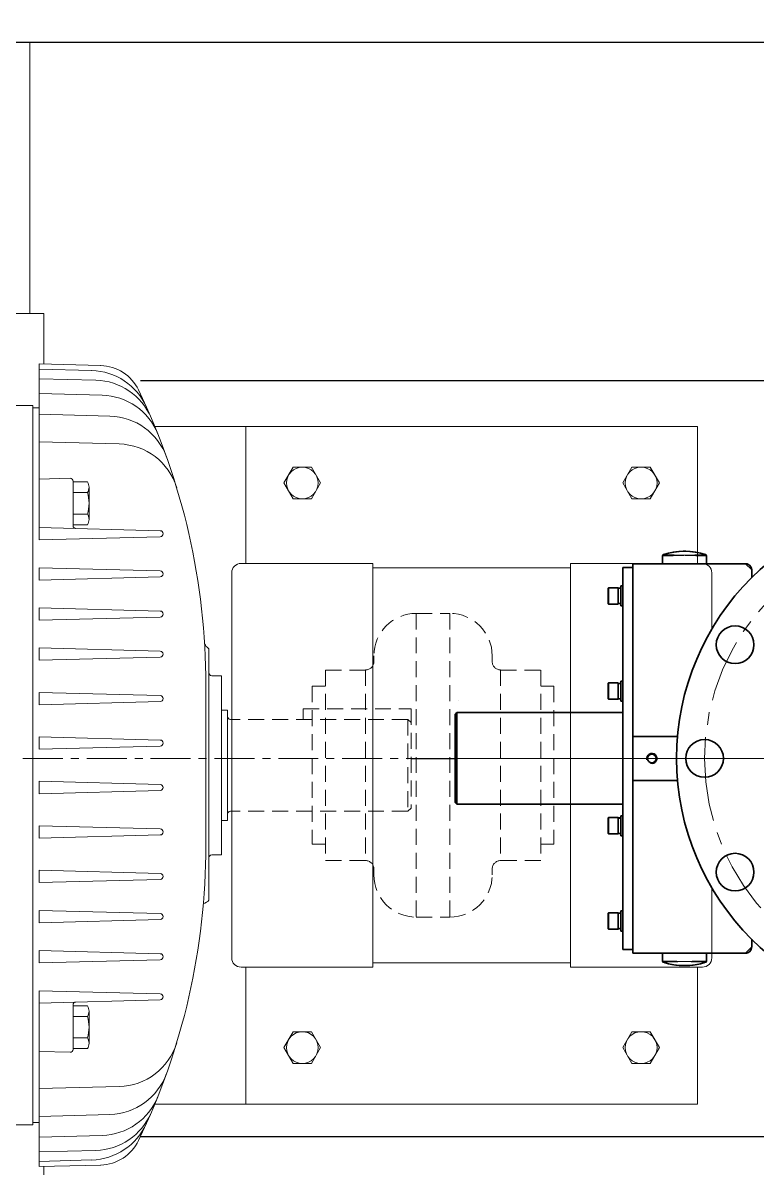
# Model space of a CAD drawing. Header units: inches. Extents: x -403 to 7, y 1 to 290.
# Drawn here: x -306.65 to -283.65, y 193.7 to 229.58 of the extents above; entities that cross this region are included whole.
import ezdxf

# ---------------------------------------------------------------- set-up
doc = ezdxf.new("R2010")
doc.units = ezdxf.units.IN
doc.header["$MEASUREMENT"] = 0
for name, pattern in [('CENTER', [2, 1.25, -0.25, 0.25, -0.25]), ('HIDDEN', [0.375, 0.25, -0.125]), ('点画线', [16, 10, -2, 2, -2])]:
    doc.linetypes.add(name, pattern=pattern)
doc.layers.add('HID-HIDE', color=6, linetype='HIDDEN')
doc.layers.add('OBJ', color=7, linetype='Continuous')
doc.layers.add('中心线层', color=1, linetype='点画线', lineweight=18)
doc.layers.add('粗实线层', color=7, linetype='Continuous', lineweight=35)
doc.styles.get("Standard").update_dxf_attribs({"font": 'arial.ttf'})
doc.dimstyles.new('STANDARD 2 PLCS', dxfattribs={"dimtxt": 0.125, "dimasz": 0.18, "dimexe": 0.18, "dimexo": 0.0625, "dimgap": 0.09, "dimtad": 0, "dimtih": 1, "dimtoh": 1, "dimzin": 4, "dimdsep": 46, "dimtxsty": 'Standard', "dimcen": 0.09, "dimaunit": 1, "dimadec": 0, "dimazin": 1, "dimtfac": 1, "dimtofl": 0, "dimtmove": 1, "dimatfit": 3, "dimfxl": 1, "dimtolj": 1, "dimtzin": 4, "dimarcsym": 0})

# ---------------------------------------------------------------- blocks, each defined once
blk = doc.blocks.new('CF25进气-1#-2_1')
at = {"layer": '中心线层'}
blk.add_line((38, 0), (-36.75, 0), dxfattribs=at)
blk.add_circle((0, 0), 36.2, dxfattribs=at)
at = {"layer": '粗实线层'}
for p, q in [((29.7, 31), (47.6, 31)), ((35.9, 31), (35.9, 32.26)), ((35.9, 32.26), (35.9, 31)), ((42.9, 31), (42.9, 32.26)), ((42.9, 32.26), (42.9, 31)), ((47.6, 31), (47.6, -31)), ((28.7, 28.78), (28.7, 30)), ((49.2, 30.4), (47.6, 30.4)), ((49.2, 30.4), (49.2, -30.4)), ((49.52, 27.47), (49.2, 27.47)), ((49.52, 27.47), (49.52, 24.27)), ((49.94, 27.1), (49.52, 27.1)), ((49.94, 27.17), (49.94, 24.57)), ((49.94, 27.17), (51.48, 27.17)), ((51.48, 27.17), (51.48, 24.57)), ((51.48, 27.17), (51.54, 27.11)), ((51.54, 27.11), (51.54, 24.63)), ((49.52, 24.27), (49.2, 24.27)), ((49.94, 24.57), (51.48, 24.57)), ((51.48, 24.57), (51.54, 24.63)), ((49.52, 12.32), (49.2, 12.32)), ((49.52, 12.32), (49.52, 9.12)), ((49.94, 11.95), (49.52, 11.95)), ((49.94, 12.02), (49.94, 9.42)), ((49.94, 12.02), (51.48, 12.02)), ((51.48, 12.02), (51.48, 9.42)), ((51.48, 12.02), (51.54, 11.96)), ((51.54, 11.96), (51.54, 9.48)), ((49.52, 9.12), (49.2, 9.12)), ((49.94, 9.42), (51.48, 9.42)), ((51.48, 9.42), (51.54, 9.48)), ((49.2, 7.3), (75.6, 7.3)), ((75.6, 7.3), (49.2, 7.3)), ((75.6, -7.3), (75.6, 7.3)), ((75.9, 7), (75.6, 7.3)), ((75.9, -7), (75.9, 7)), ((40.5, 3.5), (47.6, 3.5)), ((47.6, -3.5), (40.5, -3.5)), ((75.9, -7), (75.6, -7.3)), ((49.2, -7.3), (75.6, -7.3)), ((75.6, -7.3), (49.2, -7.3)), ((49.52, -9.11), (49.2, -9.11)), ((49.52, -9.11), (49.52, -12.31)), ((49.94, -9.48), (49.52, -9.48)), ((49.94, -9.41), (49.94, -12.01)), ((49.94, -9.41), (51.48, -9.41)), ((51.48, -9.41), (51.48, -12.01)), ((51.48, -9.41), (51.54, -9.47)), ((51.54, -9.47), (51.54, -11.95)), ((49.52, -12.31), (49.2, -12.31)), ((49.94, -12.01), (51.48, -12.01)), ((51.48, -12.01), (51.54, -11.95)), ((49.52, -24.27), (49.2, -24.27)), ((49.52, -24.27), (49.52, -27.47)), ((49.94, -24.64), (49.52, -24.64)), ((49.94, -24.57), (49.94, -27.17)), ((49.94, -24.57), (51.48, -24.57)), ((51.48, -24.57), (51.48, -27.17)), ((51.48, -24.57), (51.54, -24.63)), ((51.54, -24.63), (51.54, -27.11)), ((49.94, -27.17), (51.48, -27.17)), ((51.48, -27.17), (51.54, -27.11)), ((28.7, -30), (28.7, -28.78)), ((49.52, -27.47), (49.2, -27.47)), ((49.2, -30.4), (47.6, -30.4)), ((29.7, -31), (47.6, -31)), ((35.9, -32.25), (35.9, -31)), ((35.9, -31), (35.9, -32.25)), ((42.9, -32.25), (42.9, -31)), ((42.9, -31), (42.9, -32.25))]:
    blk.add_line(p, q, dxfattribs=at)
for centre, radius in [((0, 0), 40.65), ((31.35, 18.1), 3), ((36.2, 0), 3), ((44.6, 0), 0.68), ((31.35, -18.1), 3)]:
    blk.add_circle(centre, radius, dxfattribs=at)
for centre, radius, start, end in [((39.4, 21.97), 11, 72.2084, 107.7916), ((29.7, 30), 1, 90, 180), ((36.1, 32.26), 0.2, 107.7916, 180), ((42.7, 32.26), 0.2, 0, 72.2084), ((44.6, 0), 0.8, 345, 285), ((29.7, -30), 1, 180, 270), ((36.1, -32.25), 0.2, 180, 252.2084), ((39.4, -21.97), 11, 252.2084, 287.7916), ((42.7, -32.25), 0.2, 287.7916, 0)]:
    blk.add_arc(centre, radius, start, end, dxfattribs=at)
for centre, start_param, end_param in [((49.94, 25.87), 1.399224, 1.570796), ((49.52, 25.87), 1.570796, 1.656273), ((49.94, 10.72), 1.399224, 1.570796), ((49.52, 10.72), 1.570796, 1.656273), ((49.94, -10.71), 1.399224, 1.570796), ((49.52, -10.71), 1.570796, 1.656273), ((49.94, -25.87), 1.399224, 1.570796), ((49.52, -25.87), 1.570796, 1.656273)]:
    blk.add_ellipse(centre, major_axis=(-2.46, 0), ratio=0.5, start_param=start_param, end_param=end_param, dxfattribs=at)
blk = doc.blocks.new('3 STAGE TOP VIEW')
for p, q in [((517.142, -226.755), (517.098, -226.766)), ((517.185, -226.744), (517.142, -226.755)), ((517.229, -226.734), (517.185, -226.744)), ((517.273, -226.726), (517.229, -226.734)), ((517.317, -226.718), (517.273, -226.726)), ((517.361, -226.711), (517.317, -226.718)), ((517.406, -226.705), (517.361, -226.711)), ((517.45, -226.7), (517.406, -226.705)), ((517.495, -226.696), (517.45, -226.7)), ((517.54, -226.692), (517.495, -226.696)), ((517.584, -226.69), (517.54, -226.692)), ((517.629, -226.689), (517.584, -226.69)), ((517.674, -226.688), (517.629, -226.689)), ((517.719, -226.689), (517.674, -226.688)), ((517.764, -226.69), (517.719, -226.689)), ((517.808, -226.692), (517.764, -226.69)), ((517.853, -226.696), (517.808, -226.692)), ((517.898, -226.7), (517.853, -226.696)), ((517.942, -226.705), (517.898, -226.7)), ((517.987, -226.711), (517.942, -226.705)), ((518.031, -226.718), (517.987, -226.711)), ((518.075, -226.726), (518.031, -226.718)), ((518.119, -226.734), (518.075, -226.726)), ((518.163, -226.744), (518.119, -226.734)), ((518.206, -226.755), (518.163, -226.744)), ((518.25, -226.766), (518.206, -226.755)), ((516.06, -227.194), (516.06, -227.076)), ((516.06, -227.076), (516.06, -227.076)), ((516.06, -227.076), (516.985, -227.076)), ((516.985, -226.829), (517.012, -226.792)), ((516.985, -226.829), (518.335, -226.792)), ((516.986, -226.823), (516.985, -226.824)), ((516.985, -226.824), (516.985, -226.826)), ((516.985, -226.826), (516.985, -226.828)), ((516.985, -226.828), (516.985, -226.829)), ((516.985, -227.076), (516.985, -226.829)), ((516.985, -227.076), (516.985, -227.076)), ((516.987, -226.818), (516.986, -226.819)), ((516.986, -226.819), (516.986, -226.821)), ((516.986, -226.821), (516.986, -226.823)), ((516.988, -226.815), (516.987, -226.816)), ((516.987, -226.816), (516.987, -226.818)), ((516.989, -226.812), (516.988, -226.813)), ((516.988, -226.813), (516.988, -226.815)), ((516.99, -226.81), (516.989, -226.812)), ((516.991, -226.809), (516.99, -226.81)), ((516.992, -226.807), (516.991, -226.809)), ((516.993, -226.806), (516.992, -226.807)), ((516.994, -226.805), (516.993, -226.806)), ((516.995, -226.803), (516.994, -226.805)), ((516.996, -226.802), (516.995, -226.803)), ((516.997, -226.801), (516.996, -226.802)), ((516.998, -226.8), (516.997, -226.801)), ((516.999, -226.799), (516.998, -226.8)), ((517.001, -226.798), (516.999, -226.799)), ((517.002, -226.797), (517.001, -226.798)), ((517.003, -226.796), (517.002, -226.797)), ((517.005, -226.795), (517.003, -226.796)), ((517.006, -226.794), (517.005, -226.795)), ((517.008, -226.793), (517.006, -226.794)), ((517.009, -226.793), (517.008, -226.793)), ((517.011, -226.792), (517.009, -226.793)), ((517.012, -226.792), (517.011, -226.792)), ((517.055, -226.778), (517.012, -226.792)), ((517.012, -226.792), (518.363, -226.829)), ((517.098, -226.766), (517.055, -226.778)), ((518.293, -226.778), (518.25, -226.766)), ((518.335, -226.792), (518.293, -226.778)), ((518.337, -226.792), (518.335, -226.792)), ((518.335, -226.792), (518.363, -226.829)), ((518.339, -226.793), (518.337, -226.792)), ((518.34, -226.793), (518.339, -226.793)), ((518.342, -226.794), (518.34, -226.793)), ((518.343, -226.795), (518.342, -226.794)), ((518.344, -226.796), (518.343, -226.795)), ((518.346, -226.797), (518.344, -226.796)), ((518.347, -226.798), (518.346, -226.797)), ((518.348, -226.799), (518.347, -226.798)), ((518.35, -226.8), (518.348, -226.799)), ((518.351, -226.801), (518.35, -226.8)), ((518.352, -226.802), (518.351, -226.801)), ((518.353, -226.803), (518.352, -226.802)), ((518.354, -226.805), (518.353, -226.803)), ((518.355, -226.806), (518.354, -226.805)), ((518.356, -226.807), (518.355, -226.806)), ((518.357, -226.809), (518.356, -226.807)), ((518.358, -226.81), (518.357, -226.809)), ((518.359, -226.812), (518.358, -226.81)), ((518.359, -226.813), (518.359, -226.812)), ((518.36, -226.815), (518.359, -226.813)), ((518.361, -226.816), (518.36, -226.815)), ((518.361, -226.818), (518.361, -226.816)), ((518.362, -226.819), (518.361, -226.818)), ((518.362, -226.821), (518.362, -226.819)), ((518.362, -226.823), (518.362, -226.821)), ((518.363, -226.824), (518.362, -226.823)), ((518.363, -226.826), (518.363, -226.824)), ((518.363, -226.828), (518.363, -226.826)), ((518.363, -226.829), (518.363, -226.828)), ((518.363, -226.829), (518.363, -227.076)), ((518.363, -227.076), (518.363, -227.076)), ((518.363, -227.076), (519.583, -227.076)), ((519.583, -227.076), (519.78, -227.273)), ((519.593, -227.076), (519.583, -227.076)), ((519.583, -227.076), (519.78, -227.273)), ((519.604, -227.077), (519.593, -227.076)), ((519.614, -227.079), (519.604, -227.077)), ((519.624, -227.081), (519.614, -227.079)), ((519.634, -227.083), (519.624, -227.081)), ((519.644, -227.086), (519.634, -227.083)), ((519.654, -227.089), (519.644, -227.086)), ((519.663, -227.093), (519.654, -227.089)), ((519.673, -227.098), (519.663, -227.093)), ((519.682, -227.103), (519.673, -227.098)), ((519.69, -227.108), (519.682, -227.103)), ((519.699, -227.114), (519.69, -227.108)), ((519.707, -227.12), (519.699, -227.114)), ((515.745, -227.771), (515.745, -227.194)), ((515.745, -227.194), (515.745, -227.194)), ((515.745, -227.194), (516.06, -227.194)), ((516.06, -227.194), (516.06, -227.194)), ((519.715, -227.127), (519.707, -227.12)), ((519.722, -227.134), (519.715, -227.127)), ((519.729, -227.141), (519.722, -227.134)), ((519.736, -227.149), (519.729, -227.141)), ((519.742, -227.157), (519.736, -227.149)), ((519.748, -227.166), (519.742, -227.157)), ((519.754, -227.175), (519.748, -227.166)), ((519.759, -227.184), (519.754, -227.175)), ((519.763, -227.193), (519.759, -227.184)), ((519.767, -227.203), (519.763, -227.193)), ((519.77, -227.212), (519.767, -227.203)), ((519.773, -227.222), (519.77, -227.212)), ((519.776, -227.232), (519.773, -227.222)), ((519.778, -227.242), (519.776, -227.232)), ((519.779, -227.252), (519.778, -227.242)), ((519.78, -227.263), (519.779, -227.252)), ((519.78, -227.273), (519.78, -227.263)), ((519.78, -227.273), (519.78, -227.513)), ((515.284, -227.842), (515.296, -227.83)), ((515.296, -227.83), (515.296, -227.83)), ((515.296, -227.83), (515.599, -227.83)), ((515.599, -227.83), (515.599, -227.83)), ((515.599, -227.83), (515.599, -227.844)), ((515.682, -227.844), (515.682, -227.771)), ((515.682, -227.771), (515.682, -227.771)), ((515.682, -227.771), (515.745, -227.771)), ((515.745, -227.771), (515.745, -227.771)), ((515.284, -228.33), (515.284, -227.842)), ((515.284, -227.842), (515.284, -227.842)), ((515.599, -227.844), (515.599, -227.844)), ((515.599, -227.844), (515.682, -227.844)), ((515.682, -227.844), (515.682, -227.844)), ((515.296, -228.342), (515.284, -228.33)), ((515.284, -228.33), (515.284, -228.33)), ((515.599, -228.342), (515.296, -228.342)), ((515.296, -228.342), (515.296, -228.342)), ((515.641, -228.327), (515.599, -228.328)), ((515.682, -228.328), (515.599, -228.328)), ((515.599, -228.328), (515.601, -228.328)), ((515.599, -228.328), (515.599, -228.342)), ((515.599, -228.342), (515.599, -228.342)), ((515.601, -228.328), (515.602, -228.328)), ((515.602, -228.328), (515.603, -228.328)), ((515.603, -228.328), (515.605, -228.328)), ((515.605, -228.328), (515.606, -228.328)), ((515.606, -228.328), (515.608, -228.328)), ((515.608, -228.328), (515.609, -228.328)), ((515.609, -228.328), (515.61, -228.328)), ((515.61, -228.328), (515.612, -228.328)), ((515.612, -228.328), (515.613, -228.328)), ((515.613, -228.328), (515.614, -228.328)), ((515.614, -228.328), (515.616, -228.328)), ((515.616, -228.328), (515.617, -228.328)), ((515.617, -228.328), (515.619, -228.328)), ((515.619, -228.328), (515.62, -228.328)), ((515.62, -228.328), (515.621, -228.328)), ((515.621, -228.328), (515.623, -228.328)), ((515.623, -228.328), (515.624, -228.328)), ((515.624, -228.328), (515.626, -228.328)), ((515.626, -228.328), (515.627, -228.328)), ((515.627, -228.328), (515.628, -228.328)), ((515.628, -228.328), (515.63, -228.328)), ((515.63, -228.328), (515.631, -228.328)), ((515.631, -228.328), (515.632, -228.328)), ((515.632, -228.328), (515.634, -228.328)), ((515.634, -228.328), (515.635, -228.328)), ((515.635, -228.328), (515.637, -228.328)), ((515.637, -228.328), (515.638, -228.328)), ((515.638, -228.328), (515.639, -228.327)), ((515.639, -228.327), (515.641, -228.327)), ((515.682, -228.328), (515.641, -228.327)), ((515.641, -228.327), (515.642, -228.327)), ((515.642, -228.327), (515.643, -228.328)), ((515.643, -228.328), (515.645, -228.328)), ((515.645, -228.328), (515.646, -228.328)), ((515.646, -228.328), (515.648, -228.328)), ((515.648, -228.328), (515.649, -228.328)), ((515.649, -228.328), (515.65, -228.328)), ((515.65, -228.328), (515.652, -228.328)), ((515.652, -228.328), (515.653, -228.328)), ((515.653, -228.328), (515.654, -228.328)), ((515.654, -228.328), (515.656, -228.328)), ((515.656, -228.328), (515.657, -228.328)), ((515.657, -228.328), (515.659, -228.328)), ((515.659, -228.328), (515.66, -228.328)), ((515.66, -228.328), (515.661, -228.328)), ((515.661, -228.328), (515.663, -228.328)), ((515.663, -228.328), (515.664, -228.328)), ((515.664, -228.328), (515.665, -228.328)), ((515.665, -228.328), (515.667, -228.328)), ((515.667, -228.328), (515.668, -228.328)), ((515.668, -228.328), (515.67, -228.328)), ((515.67, -228.328), (515.671, -228.328)), ((515.671, -228.328), (515.672, -228.328)), ((515.672, -228.328), (515.674, -228.328)), ((515.674, -228.328), (515.675, -228.328)), ((515.675, -228.328), (515.676, -228.328)), ((515.676, -228.328), (515.678, -228.328)), ((515.678, -228.328), (515.679, -228.328)), ((515.679, -228.328), (515.681, -228.328)), ((515.681, -228.328), (515.682, -228.328)), ((515.682, -228.401), (515.682, -228.328)), ((515.745, -228.401), (515.682, -228.401)), ((515.682, -228.401), (515.682, -228.401)), ((515.745, -230.67), (515.745, -228.401)), ((515.745, -228.401), (515.745, -228.401)), ((515.745, -230.754), (515.745, -230.67)), ((515.745, -230.67), (515.745, -230.67)), ((515.284, -230.825), (515.296, -230.813)), ((515.284, -231.313), (515.284, -230.825)), ((515.284, -230.825), (515.284, -230.825)), ((515.296, -230.813), (515.296, -230.813)), ((515.296, -230.813), (515.599, -230.813)), ((515.599, -230.813), (515.599, -230.813)), ((515.599, -230.813), (515.599, -230.827)), ((515.599, -230.827), (515.599, -230.827)), ((515.599, -230.827), (515.682, -230.827)), ((515.682, -230.827), (515.682, -230.754)), ((515.682, -230.754), (515.682, -230.754)), ((515.682, -230.754), (515.745, -230.754)), ((515.682, -230.827), (515.682, -230.827)), ((515.296, -231.325), (515.284, -231.313)), ((515.284, -231.313), (515.284, -231.313)), ((515.599, -231.325), (515.296, -231.325)), ((515.296, -231.325), (515.296, -231.325)), ((515.641, -231.31), (515.599, -231.311)), ((515.682, -231.311), (515.599, -231.311)), ((515.599, -231.311), (515.601, -231.311)), ((515.599, -231.311), (515.599, -231.325)), ((515.599, -231.325), (515.599, -231.325)), ((515.601, -231.311), (515.602, -231.311)), ((515.602, -231.311), (515.603, -231.311)), ((515.603, -231.311), (515.605, -231.311)), ((515.605, -231.311), (515.606, -231.311)), ((515.606, -231.311), (515.608, -231.311)), ((515.608, -231.311), (515.609, -231.311)), ((515.609, -231.311), (515.61, -231.311)), ((515.61, -231.311), (515.612, -231.311)), ((515.612, -231.311), (515.613, -231.311)), ((515.613, -231.311), (515.614, -231.311)), ((515.614, -231.311), (515.616, -231.311)), ((515.616, -231.311), (515.617, -231.311)), ((515.617, -231.311), (515.619, -231.311)), ((515.619, -231.311), (515.62, -231.311)), ((515.62, -231.311), (515.621, -231.311)), ((515.621, -231.311), (515.623, -231.311)), ((515.623, -231.311), (515.624, -231.311)), ((515.624, -231.311), (515.626, -231.311)), ((515.626, -231.311), (515.627, -231.311)), ((515.627, -231.311), (515.628, -231.311)), ((515.628, -231.311), (515.63, -231.311)), ((515.63, -231.311), (515.631, -231.31)), ((515.631, -231.31), (515.632, -231.31)), ((515.632, -231.31), (515.634, -231.31)), ((515.634, -231.31), (515.635, -231.31)), ((515.635, -231.31), (515.637, -231.31)), ((515.637, -231.31), (515.638, -231.31)), ((515.638, -231.31), (515.639, -231.31)), ((515.639, -231.31), (515.641, -231.31)), ((515.682, -231.311), (515.641, -231.31)), ((515.641, -231.31), (515.642, -231.31)), ((515.642, -231.31), (515.643, -231.31)), ((515.643, -231.31), (515.645, -231.31)), ((515.645, -231.31), (515.646, -231.31)), ((515.646, -231.31), (515.648, -231.31)), ((515.648, -231.31), (515.649, -231.31)), ((515.649, -231.31), (515.65, -231.31)), ((515.65, -231.31), (515.652, -231.311)), ((515.652, -231.311), (515.653, -231.311)), ((515.653, -231.311), (515.654, -231.311)), ((515.654, -231.311), (515.656, -231.311)), ((515.656, -231.311), (515.657, -231.311)), ((515.657, -231.311), (515.659, -231.311)), ((515.659, -231.311), (515.66, -231.311)), ((515.66, -231.311), (515.661, -231.311)), ((515.661, -231.311), (515.663, -231.311)), ((515.663, -231.311), (515.664, -231.311)), ((515.664, -231.311), (515.665, -231.311)), ((515.665, -231.311), (515.667, -231.311)), ((515.667, -231.311), (515.668, -231.311)), ((515.668, -231.311), (515.67, -231.311)), ((515.67, -231.311), (515.671, -231.311)), ((515.671, -231.311), (515.672, -231.311)), ((515.672, -231.311), (515.674, -231.311)), ((515.674, -231.311), (515.675, -231.311)), ((515.675, -231.311), (515.676, -231.311)), ((515.676, -231.311), (515.678, -231.311)), ((515.678, -231.311), (515.679, -231.311)), ((515.679, -231.311), (515.681, -231.311)), ((515.681, -231.311), (515.682, -231.311)), ((515.682, -231.384), (515.682, -231.311)), ((515.745, -231.384), (515.682, -231.384)), ((515.682, -231.384), (515.682, -231.384)), ((515.745, -231.741), (515.745, -231.384)), ((515.745, -231.384), (515.745, -231.384)), ((510.549, -234.615), (510.549, -231.741)), ((510.549, -231.741), (510.549, -231.741)), ((510.549, -231.741), (515.745, -231.741)), ((515.745, -231.741), (515.745, -231.741)), ((515.745, -234.615), (510.549, -234.615)), ((510.549, -234.615), (510.549, -234.615)), ((515.745, -234.972), (515.745, -234.615)), ((515.745, -234.615), (515.745, -234.615)), ((515.682, -235.045), (515.682, -234.972)), ((515.682, -234.972), (515.682, -234.972)), ((515.682, -234.972), (515.745, -234.972)), ((515.745, -234.972), (515.745, -234.972)), ((515.284, -235.043), (515.296, -235.031)), ((515.284, -235.531), (515.284, -235.043)), ((515.284, -235.043), (515.284, -235.043)), ((515.296, -235.031), (515.296, -235.031)), ((515.296, -235.031), (515.599, -235.031)), ((515.599, -235.031), (515.599, -235.031)), ((515.599, -235.031), (515.599, -235.045)), ((515.599, -235.045), (515.599, -235.045)), ((515.599, -235.045), (515.682, -235.045)), ((515.682, -235.045), (515.682, -235.045)), ((515.296, -235.543), (515.284, -235.531)), ((515.284, -235.531), (515.284, -235.531)), ((515.599, -235.543), (515.296, -235.543)), ((515.296, -235.543), (515.296, -235.543)), ((515.641, -235.528), (515.599, -235.529)), ((515.682, -235.529), (515.599, -235.529)), ((515.599, -235.529), (515.601, -235.529)), ((515.599, -235.529), (515.599, -235.543)), ((515.599, -235.543), (515.599, -235.543)), ((515.601, -235.529), (515.602, -235.529)), ((515.602, -235.529), (515.603, -235.529)), ((515.603, -235.529), (515.605, -235.529)), ((515.605, -235.529), (515.606, -235.529)), ((515.606, -235.529), (515.608, -235.529)), ((515.608, -235.529), (515.609, -235.529)), ((515.609, -235.529), (515.61, -235.529)), ((515.61, -235.529), (515.612, -235.529)), ((515.612, -235.529), (515.613, -235.529)), ((515.613, -235.529), (515.614, -235.529)), ((515.614, -235.529), (515.616, -235.529)), ((515.616, -235.529), (515.617, -235.529)), ((515.617, -235.529), (515.619, -235.529)), ((515.619, -235.529), (515.62, -235.529)), ((515.62, -235.529), (515.621, -235.529)), ((515.621, -235.529), (515.623, -235.529)), ((515.623, -235.529), (515.624, -235.529)), ((515.624, -235.529), (515.626, -235.529)), ((515.626, -235.529), (515.627, -235.529)), ((515.627, -235.529), (515.628, -235.529)), ((515.628, -235.529), (515.63, -235.529)), ((515.63, -235.529), (515.631, -235.529)), ((515.631, -235.529), (515.632, -235.529)), ((515.632, -235.529), (515.634, -235.529)), ((515.634, -235.529), (515.635, -235.528)), ((515.635, -235.528), (515.637, -235.528)), ((515.637, -235.528), (515.638, -235.528)), ((515.638, -235.528), (515.639, -235.528)), ((515.639, -235.528), (515.641, -235.528)), ((515.682, -235.529), (515.641, -235.528)), ((515.641, -235.528), (515.642, -235.528)), ((515.642, -235.528), (515.643, -235.528)), ((515.643, -235.528), (515.645, -235.528)), ((515.645, -235.528), (515.646, -235.528)), ((515.646, -235.528), (515.648, -235.529)), ((515.648, -235.529), (515.649, -235.529)), ((515.649, -235.529), (515.65, -235.529)), ((515.65, -235.529), (515.652, -235.529)), ((515.652, -235.529), (515.653, -235.529)), ((515.653, -235.529), (515.654, -235.529)), ((515.654, -235.529), (515.656, -235.529)), ((515.656, -235.529), (515.657, -235.529)), ((515.657, -235.529), (515.659, -235.529)), ((515.659, -235.529), (515.66, -235.529)), ((515.66, -235.529), (515.661, -235.529)), ((515.661, -235.529), (515.663, -235.529)), ((515.663, -235.529), (515.664, -235.529)), ((515.664, -235.529), (515.665, -235.529)), ((515.665, -235.529), (515.667, -235.529)), ((515.667, -235.529), (515.668, -235.529)), ((515.668, -235.529), (515.67, -235.529)), ((515.67, -235.529), (515.671, -235.529)), ((515.671, -235.529), (515.672, -235.529)), ((515.672, -235.529), (515.674, -235.529)), ((515.674, -235.529), (515.675, -235.529)), ((515.675, -235.529), (515.676, -235.529)), ((515.676, -235.529), (515.678, -235.529)), ((515.678, -235.529), (515.679, -235.529)), ((515.679, -235.529), (515.681, -235.529)), ((515.681, -235.529), (515.682, -235.529)), ((515.682, -235.602), (515.682, -235.529)), ((515.745, -235.602), (515.682, -235.602)), ((515.682, -235.602), (515.682, -235.602)), ((515.745, -237.955), (515.745, -235.602)), ((515.745, -235.602), (515.745, -235.602)), ((515.284, -238.026), (515.296, -238.014)), ((515.284, -238.514), (515.284, -238.026)), ((515.284, -238.026), (515.284, -238.026)), ((515.296, -238.014), (515.296, -238.014)), ((515.296, -238.014), (515.599, -238.014)), ((515.599, -238.014), (515.599, -238.014)), ((515.599, -238.014), (515.599, -238.028)), ((515.599, -238.028), (515.599, -238.028)), ((515.599, -238.028), (515.682, -238.028)), ((515.682, -238.028), (515.682, -237.955)), ((515.682, -237.955), (515.682, -237.955)), ((515.682, -237.955), (515.745, -237.955)), ((515.682, -238.028), (515.682, -238.028)), ((515.745, -237.955), (515.745, -237.955)), ((515.296, -238.526), (515.284, -238.514)), ((515.284, -238.514), (515.284, -238.514)), ((515.599, -238.526), (515.296, -238.526)), ((515.296, -238.526), (515.296, -238.526)), ((515.641, -238.511), (515.599, -238.512)), ((515.682, -238.512), (515.599, -238.512)), ((515.599, -238.512), (515.601, -238.512)), ((515.599, -238.512), (515.599, -238.526)), ((515.599, -238.526), (515.599, -238.526)), ((515.601, -238.512), (515.602, -238.512)), ((515.602, -238.512), (515.603, -238.512)), ((515.603, -238.512), (515.605, -238.512)), ((515.605, -238.512), (515.606, -238.512)), ((515.606, -238.512), (515.608, -238.512)), ((515.608, -238.512), (515.609, -238.512)), ((515.609, -238.512), (515.61, -238.512)), ((515.61, -238.512), (515.612, -238.512)), ((515.612, -238.512), (515.613, -238.512)), ((515.613, -238.512), (515.614, -238.512)), ((515.614, -238.512), (515.616, -238.512)), ((515.616, -238.512), (515.617, -238.512)), ((515.617, -238.512), (515.619, -238.512)), ((515.619, -238.512), (515.62, -238.512)), ((515.62, -238.512), (515.621, -238.512)), ((515.621, -238.512), (515.623, -238.512)), ((515.623, -238.512), (515.624, -238.511)), ((515.624, -238.511), (515.626, -238.511)), ((515.626, -238.511), (515.627, -238.511)), ((515.627, -238.511), (515.628, -238.511)), ((515.628, -238.511), (515.63, -238.511)), ((515.63, -238.511), (515.631, -238.511)), ((515.631, -238.511), (515.632, -238.511)), ((515.632, -238.511), (515.634, -238.511)), ((515.634, -238.511), (515.635, -238.511)), ((515.635, -238.511), (515.637, -238.511)), ((515.637, -238.511), (515.638, -238.511)), ((515.638, -238.511), (515.639, -238.511)), ((515.639, -238.511), (515.641, -238.511)), ((515.682, -238.512), (515.641, -238.511)), ((515.641, -238.511), (515.642, -238.511)), ((515.642, -238.511), (515.643, -238.511)), ((515.643, -238.511), (515.645, -238.511)), ((515.645, -238.511), (515.646, -238.511)), ((515.646, -238.511), (515.648, -238.511)), ((515.648, -238.511), (515.649, -238.511)), ((515.649, -238.511), (515.65, -238.511)), ((515.65, -238.511), (515.652, -238.511)), ((515.652, -238.511), (515.653, -238.511)), ((515.653, -238.511), (515.654, -238.511)), ((515.654, -238.511), (515.656, -238.511)), ((515.656, -238.511), (515.657, -238.511)), ((515.657, -238.511), (515.659, -238.512)), ((515.659, -238.512), (515.66, -238.512)), ((515.66, -238.512), (515.661, -238.512)), ((515.661, -238.512), (515.663, -238.512)), ((515.663, -238.512), (515.664, -238.512)), ((515.664, -238.512), (515.665, -238.512)), ((515.665, -238.512), (515.667, -238.512)), ((515.667, -238.512), (515.668, -238.512)), ((515.668, -238.512), (515.67, -238.512)), ((515.67, -238.512), (515.671, -238.512)), ((515.671, -238.512), (515.672, -238.512)), ((515.672, -238.512), (515.674, -238.512)), ((515.674, -238.512), (515.675, -238.512)), ((515.675, -238.512), (515.676, -238.512)), ((515.676, -238.512), (515.678, -238.512)), ((515.678, -238.512), (515.679, -238.512)), ((515.679, -238.512), (515.681, -238.512)), ((515.681, -238.512), (515.682, -238.512)), ((515.682, -238.585), (515.682, -238.512)), ((515.745, -238.585), (515.682, -238.585)), ((515.682, -238.585), (515.682, -238.585)), ((515.745, -239.162), (515.745, -238.585)), ((515.745, -238.585), (515.745, -238.585)), ((519.78, -238.844), (519.78, -239.083)), ((516.06, -239.162), (515.745, -239.162)), ((515.745, -239.162), (515.745, -239.162)), ((516.06, -239.28), (516.06, -239.162)), ((516.06, -239.162), (516.06, -239.162)), ((516.985, -239.28), (516.06, -239.28)), ((516.06, -239.28), (516.06, -239.28)), ((516.985, -239.527), (516.985, -239.28)), ((516.985, -239.28), (516.985, -239.28)), ((519.583, -239.28), (518.363, -239.28)), ((518.363, -239.28), (518.363, -239.28)), ((518.363, -239.28), (518.363, -239.527)), ((519.78, -239.083), (519.583, -239.28)), ((519.78, -239.083), (519.583, -239.28)), ((519.583, -239.28), (519.593, -239.279)), ((519.593, -239.279), (519.604, -239.279)), ((519.604, -239.279), (519.614, -239.277)), ((519.614, -239.277), (519.624, -239.275)), ((519.624, -239.275), (519.634, -239.273)), ((519.634, -239.273), (519.644, -239.27)), ((519.644, -239.27), (519.654, -239.267)), ((519.654, -239.267), (519.663, -239.263)), ((519.663, -239.263), (519.673, -239.258)), ((519.673, -239.258), (519.682, -239.253)), ((519.682, -239.253), (519.69, -239.248)), ((519.69, -239.248), (519.699, -239.242)), ((519.699, -239.242), (519.707, -239.236)), ((519.707, -239.236), (519.715, -239.229)), ((519.715, -239.229), (519.722, -239.222)), ((519.722, -239.222), (519.729, -239.215)), ((519.729, -239.215), (519.736, -239.207)), ((519.736, -239.207), (519.742, -239.199)), ((519.742, -239.199), (519.748, -239.19)), ((519.748, -239.19), (519.754, -239.181)), ((519.754, -239.181), (519.759, -239.172)), ((519.759, -239.172), (519.763, -239.163)), ((519.763, -239.163), (519.767, -239.153)), ((519.767, -239.153), (519.77, -239.144)), ((519.77, -239.144), (519.773, -239.134)), ((519.773, -239.134), (519.776, -239.124)), ((519.776, -239.124), (519.778, -239.114)), ((519.778, -239.114), (519.779, -239.103)), ((519.779, -239.103), (519.78, -239.093)), ((519.78, -239.093), (519.78, -239.083)), ((518.335, -239.564), (516.985, -239.527)), ((516.985, -239.527), (516.985, -239.528)), ((517.012, -239.564), (516.985, -239.527)), ((516.985, -239.528), (516.985, -239.53)), ((516.985, -239.53), (516.985, -239.532)), ((516.985, -239.532), (516.986, -239.533)), ((516.986, -239.533), (516.986, -239.535)), ((516.986, -239.535), (516.986, -239.537)), ((516.986, -239.537), (516.987, -239.538)), ((516.987, -239.538), (516.987, -239.54)), ((516.987, -239.54), (516.988, -239.541)), ((516.988, -239.541), (516.988, -239.543)), ((516.988, -239.543), (516.989, -239.544)), ((516.989, -239.544), (516.99, -239.546)), ((516.99, -239.546), (516.991, -239.547)), ((516.991, -239.547), (516.992, -239.549)), ((516.992, -239.549), (516.993, -239.55)), ((516.993, -239.55), (516.994, -239.551)), ((516.994, -239.551), (516.995, -239.553)), ((516.995, -239.553), (516.996, -239.554)), ((516.996, -239.554), (516.997, -239.555)), ((516.997, -239.555), (516.998, -239.556)), ((516.998, -239.556), (516.999, -239.557)), ((516.999, -239.557), (517.001, -239.558)), ((517.001, -239.558), (517.002, -239.559)), ((517.002, -239.559), (517.003, -239.56)), ((517.003, -239.56), (517.005, -239.561)), ((517.005, -239.561), (517.006, -239.562)), ((517.006, -239.562), (517.008, -239.562)), ((517.008, -239.562), (517.009, -239.563)), ((517.009, -239.563), (517.011, -239.564)), ((517.011, -239.564), (517.012, -239.564)), ((518.363, -239.527), (517.012, -239.564)), ((517.012, -239.564), (517.055, -239.578)), ((517.055, -239.578), (517.098, -239.59)), ((517.098, -239.59), (517.142, -239.601)), ((517.142, -239.601), (517.185, -239.612)), ((517.185, -239.612), (517.229, -239.622)), ((517.229, -239.622), (517.273, -239.63)), ((517.273, -239.63), (517.317, -239.638)), ((517.317, -239.638), (517.361, -239.645)), ((517.361, -239.645), (517.406, -239.651)), ((517.406, -239.651), (517.45, -239.656)), ((517.45, -239.656), (517.495, -239.66)), ((517.495, -239.66), (517.54, -239.664)), ((517.54, -239.664), (517.584, -239.666)), ((517.584, -239.666), (517.629, -239.667)), ((517.629, -239.667), (517.674, -239.668)), ((517.674, -239.668), (517.719, -239.667)), ((517.719, -239.667), (517.764, -239.666)), ((517.764, -239.666), (517.808, -239.664)), ((517.808, -239.664), (517.853, -239.66)), ((517.853, -239.66), (517.898, -239.656)), ((517.898, -239.656), (517.942, -239.651)), ((517.942, -239.651), (517.987, -239.645)), ((517.987, -239.645), (518.031, -239.638)), ((518.031, -239.638), (518.075, -239.63)), ((518.075, -239.63), (518.119, -239.622)), ((518.119, -239.622), (518.163, -239.612)), ((518.163, -239.612), (518.206, -239.601)), ((518.206, -239.601), (518.25, -239.59)), ((518.25, -239.59), (518.293, -239.578)), ((518.293, -239.578), (518.335, -239.564)), ((518.363, -239.527), (518.335, -239.564)), ((518.335, -239.564), (518.337, -239.564)), ((518.337, -239.564), (518.339, -239.563)), ((518.339, -239.563), (518.34, -239.562)), ((518.34, -239.562), (518.342, -239.562)), ((518.342, -239.562), (518.343, -239.561)), ((518.343, -239.561), (518.344, -239.56)), ((518.344, -239.56), (518.346, -239.559)), ((518.346, -239.559), (518.347, -239.558)), ((518.347, -239.558), (518.348, -239.557)), ((518.348, -239.557), (518.35, -239.556)), ((518.35, -239.556), (518.351, -239.555)), ((518.351, -239.555), (518.352, -239.554)), ((518.352, -239.554), (518.353, -239.553)), ((518.353, -239.553), (518.354, -239.551)), ((518.354, -239.551), (518.355, -239.55)), ((518.355, -239.55), (518.356, -239.549)), ((518.356, -239.549), (518.357, -239.547)), ((518.357, -239.547), (518.358, -239.546)), ((518.358, -239.546), (518.359, -239.544)), ((518.359, -239.543), (518.36, -239.541)), ((518.359, -239.544), (518.359, -239.543)), ((518.36, -239.541), (518.361, -239.54)), ((518.361, -239.538), (518.362, -239.537)), ((518.361, -239.54), (518.361, -239.538)), ((518.362, -239.533), (518.363, -239.532)), ((518.362, -239.535), (518.362, -239.533)), ((518.362, -239.537), (518.362, -239.535)), ((518.363, -239.528), (518.363, -239.527)), ((518.363, -239.53), (518.363, -239.528)), ((518.363, -239.532), (518.363, -239.53))]:
    blk.add_line(p, q)
at = {"layer": '中心线层'}
blk.add_line((509.806, -233.178), (562.875, -233.178), dxfattribs=at)
at = {"layer": '粗实线层', "xscale": -0.196830675, "yscale": 0.196830675, "zscale": 0.196830675, "rotation": 359.9999999999963}
blk.add_blockref('CF25进气-1#-2_1', (525.429, -233.178), dxfattribs=at)

msp = doc.modelspace()

# ---------------------------------------------------------------- linework, layer by layer
for p, q in [((-345.288, 228.972), (-255.924, 228.972)), ((-302.964, 218.376), (-281.729, 218.376)), ((-293.006, 208.344), (-293.006, 208.344)), ((-294.49, 206.534), (-293.11, 206.534)), ((-302.964, 194.692), (-281.729, 194.692))]:
    msp.add_line(p, q)
at = {"layer": 'HID-HIDE', "color": 7, "linetype": 'HIDDEN', "lineweight": 5, "ltscale": 2}
for p, q in [((-294.326, 211.078), (-294.326, 201.561)), ((-294.326, 211.078), (-293.275, 211.078)), ((-293.275, 211.078), (-293.275, 201.561)), ((-295.652, 209.57), (-295.652, 209.751)), ((-291.948, 209.751), (-291.948, 209.57)), ((-297.172, 209.304), (-297.172, 203.335)), ((-295.917, 209.304), (-297.172, 209.304)), ((-295.917, 209.304), (-295.917, 203.335)), ((-291.683, 209.304), (-291.683, 203.335)), ((-291.683, 209.304), (-290.429, 209.304)), ((-290.429, 209.304), (-290.429, 203.335)), ((-297.585, 208.796), (-297.585, 203.843)), ((-297.172, 208.796), (-297.585, 208.796)), ((-290.429, 208.796), (-290.015, 208.796)), ((-290.015, 208.796), (-290.015, 203.843)), ((-294.587, 207.757), (-300.146, 207.757)), ((-297.868, 208.088), (-294.49, 208.088)), ((-297.868, 207.757), (-297.868, 208.088)), ((-294.587, 207.757), (-294.587, 204.882)), ((-294.587, 207.757), (-294.49, 207.66)), ((-294.49, 208.088), (-294.49, 204.979)), ((-294.587, 204.882), (-300.146, 204.882)), ((-294.587, 204.882), (-294.49, 204.979)), ((-297.585, 203.843), (-297.172, 203.843)), ((-290.015, 203.843), (-290.429, 203.843)), ((-297.172, 203.335), (-295.917, 203.335)), ((-290.429, 203.335), (-291.683, 203.335)), ((-295.652, 203.069), (-295.652, 202.888)), ((-291.948, 202.888), (-291.948, 203.069)), ((-294.326, 201.561), (-293.275, 201.561))]:
    msp.add_line(p, q, dxfattribs=at)
for centre, radius, start, end in [((-294.326, 209.751), 1.327, 90, 180), ((-293.275, 209.751), 1.327, 0, 90), ((-295.917, 209.57), 0.265, 270, 0), ((-291.683, 209.57), 0.265, 180, 270), ((-295.917, 203.069), 0.265, 0, 90), ((-291.683, 203.069), 0.265, 90, 180), ((-294.326, 202.888), 1.327, 180, 270), ((-293.275, 202.888), 1.327, 270, 0)]:
    msp.add_arc(centre, radius, start, end, dxfattribs=at)
at = {"layer": 'OBJ', "lineweight": 5}
for p, q in [((-306.429, 220.47), (-306.429, 228.972)), ((-305.987, 220.47), (-330.75, 220.47)), ((-305.987, 218.891), (-305.987, 220.47)), ((-306.139, 218.895), (-306.139, 213.381)), ((-304.211, 218.844), (-306.139, 218.895)), ((-304.493, 218.686), (-306.139, 218.729)), ((-304.36, 218.384), (-306.139, 218.43)), ((-304.167, 217.915), (-306.139, 217.967)), ((-306.863, 217.587), (-306.333, 217.587)), ((-306.333, 195.052), (-306.333, 217.587)), ((-306.333, 217.516), (-306.139, 217.516)), ((-303.92, 217.261), (-306.139, 217.319)), ((-299.665, 216.932), (-302.515, 216.932)), ((-299.665, 216.932), (-302.515, 216.932)), ((-299.665, 216.932), (-299.665, 212.643)), ((-299.665, 216.932), (-285.515, 216.932)), ((-285.515, 216.932), (-285.515, 212.643)), ((-303.632, 216.386), (-306.139, 216.451)), ((-305.171, 215.312), (-306.139, 215.287)), ((-305.075, 215.22), (-305.075, 214.527)), ((-305.075, 215.198), (-305.075, 213.857)), ((-304.625, 215.198), (-305.075, 215.198)), ((-304.575, 214.025), (-304.575, 215.03)), ((-304.625, 214.863), (-305.075, 214.863)), ((-305.075, 214.527), (-305.075, 213.83)), ((-304.625, 214.192), (-305.075, 214.192)), ((-305.075, 213.857), (-304.625, 213.857)), ((-302.345, 213.669), (-306.139, 213.768)), ((-302.345, 213.48), (-306.139, 213.381)), ((-302.345, 212.411), (-306.139, 212.51)), ((-306.139, 212.51), (-306.139, 212.123)), ((-299.815, 212.643), (-295.685, 212.643)), ((-295.685, 212.643), (-295.685, 199.996)), ((-295.685, 212.51), (-289.494, 212.51)), ((-289.494, 212.643), (-289.494, 199.996)), ((-289.494, 212.643), (-285.364, 212.643)), ((-302.345, 212.223), (-306.139, 212.123)), ((-300.107, 200.288), (-300.107, 212.351)), ((-285.072, 210.581), (-285.072, 212.351)), ((-302.345, 211.153), (-306.139, 211.253)), ((-306.139, 211.253), (-306.139, 210.866)), ((-302.345, 210.965), (-306.139, 210.866)), ((-302.345, 209.896), (-306.139, 209.995)), ((-306.139, 209.995), (-306.139, 209.608)), ((-300.823, 209.968), (-300.823, 203.437)), ((-302.345, 209.708), (-306.139, 209.608)), ((-300.914, 203.804), (-300.914, 208.835)), ((-300.73, 209.125), (-300.43, 209.125)), ((-300.43, 203.514), (-300.43, 209.125)), ((-302.345, 208.503), (-306.139, 208.602)), ((-306.139, 208.602), (-306.139, 208.215)), ((-302.345, 208.315), (-306.139, 208.215)), ((-300.239, 208.047), (-300.43, 208.047)), ((-300.239, 208.047), (-300.239, 204.592)), ((-302.345, 207.11), (-306.139, 207.209)), ((-306.139, 207.209), (-306.139, 206.823)), ((-302.345, 206.922), (-306.139, 206.823)), ((-302.345, 205.717), (-306.139, 205.817)), ((-306.139, 205.43), (-306.139, 205.817)), ((-302.345, 205.529), (-306.139, 205.43)), ((-300.239, 204.592), (-300.43, 204.592)), ((-302.345, 204.324), (-306.139, 204.424)), ((-306.139, 204.037), (-306.139, 204.424)), ((-302.345, 204.136), (-306.139, 204.037)), ((-300.823, 203.437), (-300.823, 202.752)), ((-300.73, 203.514), (-300.43, 203.514)), ((-302.345, 202.931), (-306.139, 203.031)), ((-306.139, 202.644), (-306.139, 203.031)), ((-302.345, 202.743), (-306.139, 202.644)), ((-300.823, 202.752), (-300.823, 202.091)), ((-285.072, 200.288), (-285.072, 202.487)), ((-302.345, 201.674), (-306.139, 201.773)), ((-306.139, 201.386), (-306.139, 201.773)), ((-302.345, 201.486), (-306.139, 201.386)), ((-306.139, 200.129), (-306.139, 200.516)), ((-302.345, 200.416), (-306.139, 200.516)), ((-302.345, 200.228), (-306.139, 200.129)), ((-299.815, 199.996), (-295.685, 199.996)), ((-299.665, 195.707), (-299.665, 199.996)), ((-295.685, 200.129), (-289.494, 200.129)), ((-289.494, 199.996), (-285.364, 199.996)), ((-285.515, 195.707), (-285.515, 199.996)), ((-302.345, 199.159), (-306.139, 199.258)), ((-306.139, 193.744), (-306.139, 199.258)), ((-302.345, 198.971), (-306.139, 198.871)), ((-305.075, 198.112), (-305.075, 198.809)), ((-305.075, 197.441), (-305.075, 198.782)), ((-305.075, 198.782), (-304.625, 198.782)), ((-304.625, 198.447), (-305.075, 198.447)), ((-304.575, 198.614), (-304.575, 197.609)), ((-305.075, 197.419), (-305.075, 198.112)), ((-304.625, 197.777), (-305.075, 197.777)), ((-305.171, 197.327), (-306.139, 197.352)), ((-304.625, 197.441), (-305.075, 197.441)), ((-303.632, 196.253), (-306.139, 196.188)), ((-302.515, 195.707), (-299.665, 195.707)), ((-302.515, 195.707), (-299.665, 195.707)), ((-299.665, 195.707), (-285.515, 195.707)), ((-303.92, 195.378), (-306.139, 195.32)), ((-306.863, 195.052), (-306.333, 195.052)), ((-306.333, 195.123), (-306.139, 195.123)), ((-304.167, 194.724), (-306.139, 194.672)), ((-304.36, 194.255), (-306.139, 194.209)), ((-304.493, 193.953), (-306.139, 193.91)), ((-304.211, 193.795), (-306.139, 193.744)), ((-305.987, 192.169), (-305.987, 193.748))]:
    msp.add_line(p, q, dxfattribs=at)
for points in [[(-297.609, 214.666), (-297.322, 215.164), (-297.609, 215.661), (-298.183, 215.661), (-298.471, 215.164), (-298.183, 214.666)], [(-286.996, 214.666), (-286.709, 215.164), (-286.996, 215.661), (-287.571, 215.661), (-287.858, 215.164), (-287.571, 214.666)], [(-297.609, 196.978), (-297.322, 197.476), (-297.609, 197.973), (-298.183, 197.973), (-298.471, 197.476), (-298.183, 196.978)], [(-286.996, 196.978), (-286.709, 197.476), (-286.996, 197.973), (-287.571, 197.973), (-287.858, 197.476), (-287.571, 196.978)]]:
    msp.add_lwpolyline(points, close=True, dxfattribs=at)
for centre in [(-297.896, 215.164), (-287.283, 215.164), (-297.896, 197.476), (-287.283, 197.476)]:
    msp.add_circle(centre, 0.497, dxfattribs=at)
for centre, radius, start, end in [((-304.543, 216.752), 1.935, 24.1585, 88.5), ((-304.246, 217.49), 1.354, 25.7456, 88.5), ((-304.411, 216.45), 1.935, 23.1798, 88.5), ((-304.217, 215.982), 1.935, 21.6796, 88.5), ((-322.195, 208.835), 21.281, 0, 25.7456), ((-303.971, 215.327), 1.935, 19.6088, 88.5), ((-303.682, 214.452), 1.935, 16.8787, 88.5), ((-305.168, 215.22), 0.0929, 0, 91.5), ((-304.881, 215.03), 0.306, 326.7715, 33.2285), ((-305.723, 214.527), 1.148, 343.0291, 16.9709), ((-304.881, 214.025), 0.306, 326.7715, 33.2285), ((-304.982, 213.83), 0.0929, 180, 268.5), ((-302.347, 213.574), 0.0941, 271.5, 88.5), ((-302.347, 212.317), 0.0941, 271.5, 88.5), ((-299.815, 212.351), 0.292, 90, 180), ((-285.364, 212.351), 0.292, 0, 90), ((-302.347, 211.059), 0.0941, 271.5, 88.5), ((-302.347, 209.802), 0.0941, 271.5, 88.5), ((-300.762, 210.172), 0.193, 183.5701, 233.531), ((-301.107, 209.705), 0.387, 42.6928, 53.531), ((-300.73, 209.218), 0.0929, 180, 270), ((-302.347, 208.409), 0.0941, 271.5, 88.5), ((-300.146, 207.85), 0.0929, 180, 270), ((-302.347, 207.016), 0.0941, 271.5, 88.5), ((-302.347, 205.623), 0.0941, 271.5, 88.5), ((-300.146, 204.79), 0.0929, 90, 180), ((-302.347, 204.23), 0.0941, 271.5, 88.5), ((-322.195, 203.804), 21.281, 334.2544, 0), ((-300.73, 203.421), 0.0929, 90, 180), ((-302.347, 202.837), 0.0941, 271.5, 88.5), ((-301.107, 202.354), 0.387, 287.3212, 317.3072), ((-302.347, 201.58), 0.0941, 271.5, 88.5), ((-302.347, 200.322), 0.0941, 271.5, 88.5), ((-299.815, 200.288), 0.292, 180, 270), ((-285.364, 200.288), 0.292, 270, 0), ((-302.347, 199.065), 0.0941, 271.5, 88.5), ((-304.982, 198.809), 0.0929, 91.5, 180), ((-304.881, 198.614), 0.306, 326.7715, 33.2285), ((-305.723, 198.112), 1.148, 343.0291, 16.9709), ((-304.881, 197.609), 0.306, 326.7715, 33.2285), ((-305.168, 197.419), 0.0929, 268.5, 0), ((-303.682, 198.187), 1.935, 271.5, 343.1213), ((-303.971, 197.312), 1.935, 271.5, 340.3912), ((-304.217, 196.658), 1.935, 271.5, 338.3204), ((-304.411, 196.189), 1.935, 271.5, 336.8202), ((-304.543, 195.887), 1.935, 271.5, 335.8415), ((-304.246, 195.149), 1.354, 271.5, 334.2544)]:
    msp.add_arc(centre, radius, start, end, dxfattribs=at)
at = {"layer": '中心线层', "color": 5, "linetype": 'CENTER'}
msp.add_line((-346.645, 206.534), (-237.482, 206.534), dxfattribs=at)

# ---------------------------------------------------------------- next in the draw order: block references
msp.add_blockref('3 STAGE TOP VIEW', (-803.6, 439.712))

# ---------------------------------------------------------------- next in the draw order: leaders
msp.add_leader([(-279.142, 214.475), (-287.245, 247.371), (-289.745, 247.371)], dimstyle='STANDARD 2 PLCS', override={"dimscale": 10, "dimtxt": 0.25, "dimasz": 0.25})

doc.saveas('drawing.dxf')
